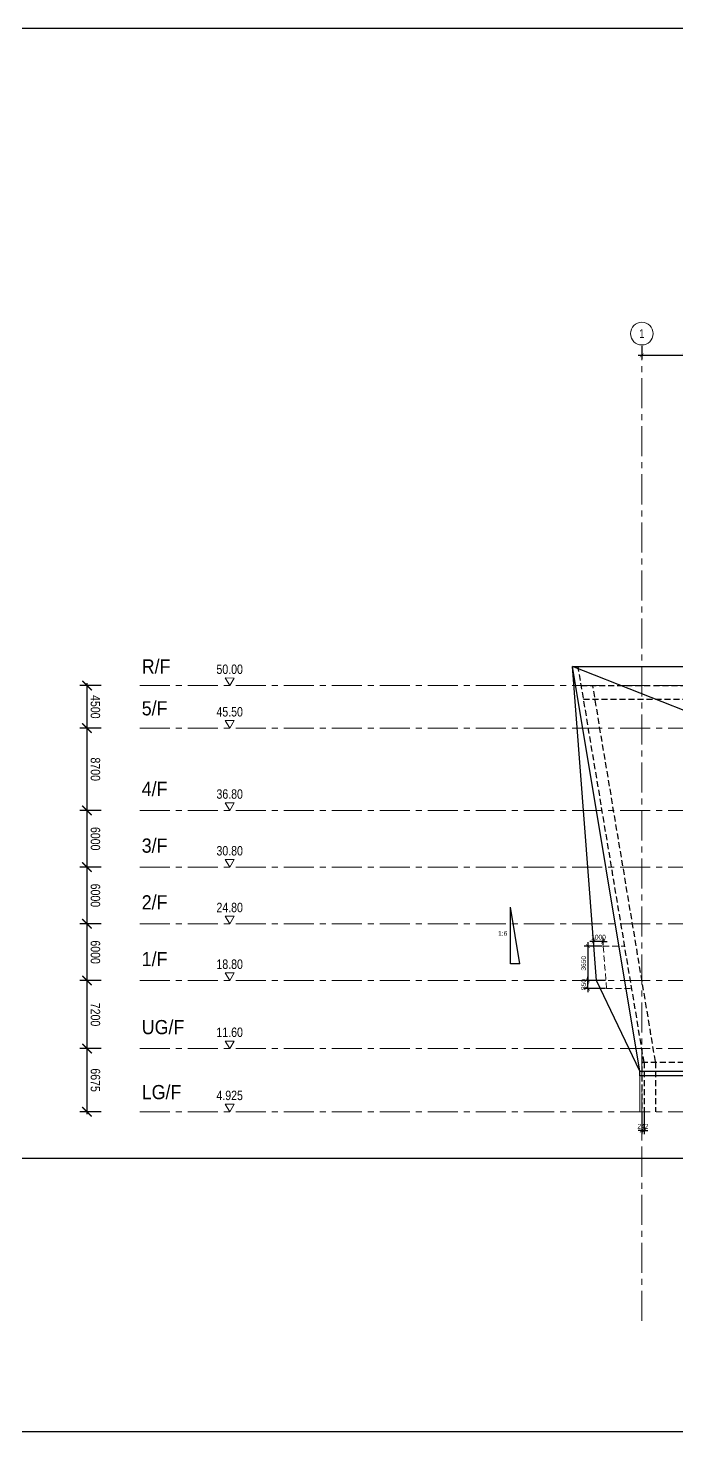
# Model space of a CAD drawing. Header units: millimetres. Extents: x 833576263 to 1668046980, y 817519639 to 1636103653.
# Drawn here: x 833918381 to 833987004, y 817519639 to 817668139 of the extents above; entities that cross this region are included whole.
import ezdxf
from ezdxf.enums import TextEntityAlignment as Align

# ---------------------------------------------------------------- set-up
doc = ezdxf.new("R2010")
doc.units = ezdxf.units.MM
doc.header["$LTSCALE"] = 100
doc.header["$MEASUREMENT"] = 0
doc.linetypes.add('R_P_Grid$0$CENTER', pattern=[50.8, 31.75, -6.35, 6.35, -6.35])
doc.linetypes.add('R_P_Grid$0$HIDDEN', pattern=[9.525, 6.35, -3.175])
doc.layers.get('Defpoints').update_dxf_attribs({"color": 170})
for name, color, linetype in [('R_P_Grid$0$2-STRS-hidden', 8, 'Continuous'), ('R_P_Grid$0$E-ELE6', 2, 'Continuous'), ('X-REF', 7, 'Continuous')]:
    doc.layers.add(name, color=color, linetype=linetype)
for name, color, linetype, lineweight in [('R_P_Grid$0$RDA0251', 1, 'R_P_Grid$0$CENTER', 18), ('R_P_Grid$0$RDA0311', 1, 'Continuous', 25), ('R_P_Grid$0$RDA0311-LG', 7, 'Continuous', 25), ('R_P_Grid$0$RDA0321', 7, 'Continuous', 18), ('R_P_Grid$0$RDA04013', 1, 'Continuous', 35), ('R_P_Grid$0$RDA2142', 1, 'Continuous', 18), ('R_P_Grid$0$RDA2301', 7, 'Continuous', 18)]:
    doc.layers.add(name, color=color, linetype=linetype, lineweight=lineweight)
doc.styles.add('R_P_Grid$0$ARIAL', font='arial.ttf', dxfattribs={"width": 0.8})
doc.styles.add('R_P_Grid$0$R_GRID', font='arial.ttf', dxfattribs={"width": 0.8})
doc.styles.add('R_P_Grid$0$Romans', font='arial.ttf', dxfattribs={"width": 0.8})
doc.dimstyles.new('R_P_Grid$0$GRID', dxfattribs={"dimscale": 200, "dimtxt": 2.5, "dimasz": 2, "dimexe": 2, "dimexo": 0.5, "dimgap": 1, "dimtad": 1, "dimdec": 0, "dimzin": 12, "dimdsep": 46, "dimtxsty": 'R_P_Grid$0$ARIAL', "dimblk": 'R_P_Grid$0$_ArchTick', "dimcen": 2, "dimdle": 2, "dimclrd": 256, "dimclre": 256, "dimclrt": 4, "dimadec": 3, "dimazin": 0, "dimtfac": 1, "dimtdec": 0, "dimtix": 1, "dimtmove": 2, "dimatfit": 3, "dimfxl": 1, "dimtolj": 1, "dimarcsym": 0})
doc.dimstyles.new('R_P_Grid$0$M_500MT', dxfattribs={"dimscale": 500, "dimtxt": 2, "dimasz": 2, "dimexe": 1.5, "dimexo": 1.5, "dimgap": 0.75, "dimtad": 1, "dimdec": 0, "dimrnd": 1e-07, "dimzin": 12, "dimdsep": 46, "dimtxsty": 'R_P_Grid$0$Romans', "dimblk": 'R_P_Grid$0$_ArchTick', "dimcen": 2, "dimdle": 0.5, "dimclrd": 7, "dimclre": 7, "dimclrt": 3, "dimaunit": 1, "dimadec": 8, "dimazin": 0, "dimtfac": 1, "dimtdec": 0, "dimtix": 1, "dimtmove": 2, "dimatfit": 3, "dimfxl": 3, "dimfxlon": 1, "dimtolj": 1, "dimarcsym": 0})

# ---------------------------------------------------------------- blocks, each defined once
blk = doc.blocks.new('R_P_Grid$0$_ArchTick')
at = {"color": 0, "linetype": 'ByBlock', "const_width": 0.15}
blk.add_lwpolyline([(-0.5, -0.5), (0.5, 0.5)], dxfattribs=at)
blk = doc.blocks.new('*D81')
at = {"layer": 'Defpoints', "color": 0, "transparency": 16777216}
for p in [(833930191, 817598590), (833924611, 817594090), (833930191, 817594090)]:
    blk.add_point(p, dxfattribs=at)
at = {"layer": 'R_P_Grid$0$RDA0311', "color": 7, "lineweight": -2, "transparency": 16777216}
for p, q in [((833926111, 817598590), (833923861, 817598590)), ((833924611, 817598840), (833924611, 817593840)), ((833926111, 817594090), (833923861, 817594090))]:
    blk.add_line(p, q, dxfattribs=at)
at = {"layer": 'R_P_Grid$0$RDA0311', "color": 7, "lineweight": -2, "transparency": 16777216, "xscale": 1000, "yscale": 1000, "zscale": 1000}
for p, rotation in [((833924611, 817598590), 90), ((833924611, 817594090), 270)]:
    blk.add_blockref('R_P_Grid$0$_ArchTick', p, dxfattribs=dict(at, rotation=rotation))
at = {"layer": 'R_P_Grid$0$RDA0311', "color": 3, "transparency": 16777216, "insert": (833925496, 817596340), "char_height": 1000, "attachment_point": 5, "rotation": 270, "style": 'R_P_Grid$0$Romans'}
blk.add_mtext('\\A1;4500', dxfattribs=at)
blk = doc.blocks.new('*D82')
at = {"layer": 'Defpoints', "color": 0, "transparency": 16777216}
for p in [(833930191, 817594090), (833924611, 817585390), (833930191, 817585390)]:
    blk.add_point(p, dxfattribs=at)
at = {"layer": 'R_P_Grid$0$RDA0311', "color": 7, "lineweight": -2, "transparency": 16777216}
for p, q in [((833926111, 817594090), (833923861, 817594090)), ((833924611, 817594340), (833924611, 817585140)), ((833926111, 817585390), (833923861, 817585390))]:
    blk.add_line(p, q, dxfattribs=at)
at = {"layer": 'R_P_Grid$0$RDA0311', "color": 7, "lineweight": -2, "transparency": 16777216, "xscale": 1000, "yscale": 1000, "zscale": 1000}
for p, rotation in [((833924611, 817594090), 90), ((833924611, 817585390), 270)]:
    blk.add_blockref('R_P_Grid$0$_ArchTick', p, dxfattribs=dict(at, rotation=rotation))
at = {"layer": 'R_P_Grid$0$RDA0311', "color": 3, "transparency": 16777216, "insert": (833925496, 817589740), "char_height": 1000, "attachment_point": 5, "rotation": 270, "style": 'R_P_Grid$0$Romans'}
blk.add_mtext('\\A1;8700', dxfattribs=at)
blk = doc.blocks.new('*D83')
at = {"layer": 'Defpoints', "color": 0, "transparency": 16777216}
for p in [(833930191, 817585390), (833924611, 817579390), (833930191, 817579390)]:
    blk.add_point(p, dxfattribs=at)
at = {"layer": 'R_P_Grid$0$RDA0311', "color": 7, "lineweight": -2, "transparency": 16777216}
for p, q in [((833926111, 817585390), (833923861, 817585390)), ((833924611, 817585640), (833924611, 817579140)), ((833926111, 817579390), (833923861, 817579390))]:
    blk.add_line(p, q, dxfattribs=at)
at = {"layer": 'R_P_Grid$0$RDA0311', "color": 7, "lineweight": -2, "transparency": 16777216, "xscale": 1000, "yscale": 1000, "zscale": 1000}
for p, rotation in [((833924611, 817585390), 90), ((833924611, 817579390), 270)]:
    blk.add_blockref('R_P_Grid$0$_ArchTick', p, dxfattribs=dict(at, rotation=rotation))
at = {"layer": 'R_P_Grid$0$RDA0311', "color": 3, "transparency": 16777216, "insert": (833925496, 817582390), "char_height": 1000, "attachment_point": 5, "rotation": 270, "style": 'R_P_Grid$0$Romans'}
blk.add_mtext('\\A1;6000', dxfattribs=at)
blk = doc.blocks.new('*D84')
at = {"layer": 'Defpoints', "color": 0, "transparency": 16777216}
for p in [(833930191, 817579390), (833924611, 817573390), (833930191, 817573390)]:
    blk.add_point(p, dxfattribs=at)
at = {"layer": 'R_P_Grid$0$RDA0311', "color": 7, "lineweight": -2, "transparency": 16777216}
for p, q in [((833926111, 817579390), (833923861, 817579390)), ((833924611, 817579640), (833924611, 817573140)), ((833926111, 817573390), (833923861, 817573390))]:
    blk.add_line(p, q, dxfattribs=at)
at = {"layer": 'R_P_Grid$0$RDA0311', "color": 7, "lineweight": -2, "transparency": 16777216, "xscale": 1000, "yscale": 1000, "zscale": 1000}
for p, rotation in [((833924611, 817579390), 90), ((833924611, 817573390), 270)]:
    blk.add_blockref('R_P_Grid$0$_ArchTick', p, dxfattribs=dict(at, rotation=rotation))
at = {"layer": 'R_P_Grid$0$RDA0311', "color": 3, "transparency": 16777216, "insert": (833925496, 817576390), "char_height": 1000, "attachment_point": 5, "rotation": 270, "style": 'R_P_Grid$0$Romans'}
blk.add_mtext('\\A1;6000', dxfattribs=at)
blk = doc.blocks.new('*D85')
at = {"layer": 'Defpoints', "color": 0, "transparency": 16777216}
for p in [(833930191, 817573390), (833924611, 817567390), (833930191, 817567390)]:
    blk.add_point(p, dxfattribs=at)
at = {"layer": 'R_P_Grid$0$RDA0311', "color": 7, "lineweight": -2, "transparency": 16777216}
for p, q in [((833926111, 817573390), (833923861, 817573390)), ((833924611, 817573640), (833924611, 817567140)), ((833926111, 817567390), (833923861, 817567390))]:
    blk.add_line(p, q, dxfattribs=at)
at = {"layer": 'R_P_Grid$0$RDA0311', "color": 7, "lineweight": -2, "transparency": 16777216, "xscale": 1000, "yscale": 1000, "zscale": 1000}
for p, rotation in [((833924611, 817573390), 90), ((833924611, 817567390), 270)]:
    blk.add_blockref('R_P_Grid$0$_ArchTick', p, dxfattribs=dict(at, rotation=rotation))
at = {"layer": 'R_P_Grid$0$RDA0311', "color": 3, "transparency": 16777216, "insert": (833925496, 817570390), "char_height": 1000, "attachment_point": 5, "rotation": 270, "style": 'R_P_Grid$0$Romans'}
blk.add_mtext('\\A1;6000', dxfattribs=at)
blk = doc.blocks.new('*D94')
at = {"layer": 'Defpoints', "color": 0, "transparency": 16777216}
for p in [(833930191, 817567390), (833924611, 817560190), (833930191, 817560190)]:
    blk.add_point(p, dxfattribs=at)
at = {"layer": 'R_P_Grid$0$RDA0311', "color": 7, "lineweight": -2, "transparency": 16777216}
for p, q in [((833926111, 817567390), (833923861, 817567390)), ((833924611, 817567640), (833924611, 817559940)), ((833926111, 817560190), (833923861, 817560190))]:
    blk.add_line(p, q, dxfattribs=at)
at = {"layer": 'R_P_Grid$0$RDA0311', "color": 7, "lineweight": -2, "transparency": 16777216, "xscale": 1000, "yscale": 1000, "zscale": 1000}
for p, rotation in [((833924611, 817567390), 90), ((833924611, 817560190), 270)]:
    blk.add_blockref('R_P_Grid$0$_ArchTick', p, dxfattribs=dict(at, rotation=rotation))
at = {"layer": 'R_P_Grid$0$RDA0311', "color": 3, "transparency": 16777216, "insert": (833925496, 817563790), "char_height": 1000, "attachment_point": 5, "rotation": 270, "style": 'R_P_Grid$0$Romans'}
blk.add_mtext('\\A1;7200', dxfattribs=at)
blk = doc.blocks.new('*D95')
at = {"layer": 'Defpoints', "color": 0, "transparency": 16777216}
for p in [(833930191, 817560190), (833924611, 817553515), (833930191, 817553515)]:
    blk.add_point(p, dxfattribs=at)
at = {"layer": 'R_P_Grid$0$RDA0311', "color": 7, "lineweight": -2, "transparency": 16777216}
for p, q in [((833926111, 817560190), (833923861, 817560190)), ((833924611, 817560440), (833924611, 817553265)), ((833926111, 817553515), (833923861, 817553515))]:
    blk.add_line(p, q, dxfattribs=at)
at = {"layer": 'R_P_Grid$0$RDA0311', "color": 7, "lineweight": -2, "transparency": 16777216, "xscale": 1000, "yscale": 1000, "zscale": 1000}
for p, rotation in [((833924611, 817560190), 90), ((833924611, 817553515), 270)]:
    blk.add_blockref('R_P_Grid$0$_ArchTick', p, dxfattribs=dict(at, rotation=rotation))
at = {"layer": 'R_P_Grid$0$RDA0311', "color": 3, "transparency": 16777216, "insert": (833925496, 817556853), "char_height": 1000, "attachment_point": 5, "rotation": 270, "style": 'R_P_Grid$0$Romans'}
blk.add_mtext('\\A1;6675', dxfattribs=at)
blk = doc.blocks.new('R_P_Grid$0$LMark-SFL-2')
blk.add_lwpolyline([(-0.92, 1.6), (0, 0), (0.92, 1.59)], close=True)
at = {"color": 7, "style": 'R_P_Grid$0$Romans', "width": 0.8}
blk.add_attdef('SFL', text='', height=2, dxfattribs=at).set_placement((0, 1.85), align=Align.BOTTOM_CENTER)
blk = doc.blocks.new('*D72')
at = {"layer": 'Defpoints', "color": 0, "linetype": 'Continuous', "transparency": 16777216}
for p in [(833983290, 817634616), (833993790, 817634616), (833983290, 817633516)]:
    blk.add_point(p, dxfattribs=at)
at = {"layer": 'R_P_Grid$0$RDA0311', "linetype": 'Continuous', "lineweight": -2, "transparency": 16777216}
for p, q in [((833983290, 817634516), (833983290, 817633116)), ((833993790, 817634516), (833993790, 817633116)), ((833994190, 817633516), (833982890, 817633516))]:
    blk.add_line(p, q, dxfattribs=at)
at = {"layer": 'R_P_Grid$0$RDA0311', "linetype": 'Continuous', "lineweight": -2, "transparency": 16777216, "xscale": 400, "yscale": 400, "zscale": 400, "rotation": 180}
blk.add_blockref('R_P_Grid$0$_ArchTick', (833983290, 817633516), dxfattribs=at)
at = {"layer": 'R_P_Grid$0$RDA0311', "linetype": 'Continuous', "lineweight": -2, "transparency": 16777216, "xscale": 400, "yscale": 400, "zscale": 400}
blk.add_blockref('R_P_Grid$0$_ArchTick', (833993790, 817633516), dxfattribs=at)
at = {"layer": 'R_P_Grid$0$RDA0311', "color": 4, "linetype": 'Continuous', "transparency": 16777216, "insert": (833988540, 817633971), "char_height": 500, "attachment_point": 5, "style": 'R_P_Grid$0$ARIAL'}
blk.add_mtext('\\A1;10500', dxfattribs=at)
blk = doc.blocks.new('R_P_Grid$0$mark-1')
at = {"linetype": 'Continuous'}
blk.add_circle((0, 0), 4, dxfattribs=at)
at = {"color": 3, "style": 'R_P_Grid$0$R_GRID', "width": 0.8}
blk.add_attdef('GRID', text='', height=3, dxfattribs=at).set_placement((0, 0), align=Align.MIDDLE_CENTER)
blk = doc.blocks.new('*D189')
at = {"layer": 'Defpoints', "color": 0, "transparency": 16777216}
for p in [(833983290, 817553515), (833983532, 817553515), (833983532, 817551522)]:
    blk.add_point(p, dxfattribs=at)
at = {"layer": 'R_P_Grid$0$RDA0311-LG', "lineweight": -2, "transparency": 16777216}
for p, q in [((833983290, 817553415), (833983290, 817551122)), ((833983532, 817553415), (833983532, 817551122)), ((833983290, 817551522), (833982890, 817551522)), ((833983290, 817551522), (833983532, 817551522)), ((833983532, 817551522), (833983932, 817551522))]:
    blk.add_line(p, q, dxfattribs=at)
at = {"layer": 'R_P_Grid$0$RDA0311-LG', "lineweight": -2, "transparency": 16777216, "xscale": 400, "yscale": 400, "zscale": 400}
blk.add_blockref('R_P_Grid$0$_ArchTick', (833983290, 817551522), dxfattribs=at)
at = {"layer": 'R_P_Grid$0$RDA0311-LG', "lineweight": -2, "transparency": 16777216, "xscale": 400, "yscale": 400, "zscale": 400, "rotation": 180}
blk.add_blockref('R_P_Grid$0$_ArchTick', (833983532, 817551522), dxfattribs=at)
at = {"layer": 'R_P_Grid$0$RDA0311-LG', "color": 4, "transparency": 16777216, "insert": (833983411, 817551973), "char_height": 500, "attachment_point": 5, "style": 'R_P_Grid$0$ARIAL'}
blk.add_mtext('\\A1;242', dxfattribs=at)
blk = doc.blocks.new('*D190')
at = {"layer": 'Defpoints', "color": 0, "transparency": 16777216}
for p in [(833979211, 817571040), (833977591, 817567390), (833979215, 817567390)]:
    blk.add_point(p, dxfattribs=at)
at = {"layer": 'R_P_Grid$0$RDA0311-LG', "lineweight": -2, "transparency": 16777216}
for p, q in [((833977591, 817571440), (833977591, 817566990)), ((833979111, 817571040), (833977191, 817571040)), ((833979115, 817567390), (833977191, 817567390))]:
    blk.add_line(p, q, dxfattribs=at)
at = {"layer": 'R_P_Grid$0$RDA0311-LG', "lineweight": -2, "transparency": 16777216, "xscale": 400, "yscale": 400, "zscale": 400}
for p, rotation in [((833977591, 817571040), 90), ((833977591, 817567390), 270)]:
    blk.add_blockref('R_P_Grid$0$_ArchTick', p, dxfattribs=dict(at, rotation=rotation))
at = {"layer": 'R_P_Grid$0$RDA0311-LG', "color": 4, "transparency": 16777216, "insert": (833977136, 817569215), "char_height": 500, "attachment_point": 5, "rotation": 90, "style": 'R_P_Grid$0$ARIAL'}
blk.add_mtext('\\A1;3650', dxfattribs=at)
blk = doc.blocks.new('*D191')
at = {"layer": 'Defpoints', "color": 0, "transparency": 16777216}
for p in [(833977591, 817567390), (833979543, 817567390), (833979555, 817566540)]:
    blk.add_point(p, dxfattribs=at)
at = {"layer": 'R_P_Grid$0$RDA0311-LG', "lineweight": -2, "transparency": 16777216}
for p, q in [((833979443, 817567390), (833977191, 817567390)), ((833977591, 817567390), (833977591, 817567790)), ((833977591, 817566540), (833977591, 817567390)), ((833979455, 817566540), (833977191, 817566540)), ((833977591, 817566540), (833977591, 817566140))]:
    blk.add_line(p, q, dxfattribs=at)
at = {"layer": 'R_P_Grid$0$RDA0311-LG', "lineweight": -2, "transparency": 16777216, "xscale": 400, "yscale": 400, "zscale": 400}
for p, rotation in [((833977591, 817567390), 270), ((833977591, 817566540), 90)]:
    blk.add_blockref('R_P_Grid$0$_ArchTick', p, dxfattribs=dict(at, rotation=rotation))
at = {"layer": 'R_P_Grid$0$RDA0311-LG', "color": 4, "transparency": 16777216, "insert": (833977136, 817566965), "char_height": 500, "attachment_point": 5, "rotation": 90, "style": 'R_P_Grid$0$ARIAL'}
blk.add_mtext('\\A1;850', dxfattribs=at)
blk = doc.blocks.new('*D180')
at = {"layer": 'Defpoints', "color": 0, "transparency": 16777216}
for p in [(833978211, 817571518), (833978211, 817571040), (833979211, 817571040)]:
    blk.add_point(p, dxfattribs=at)
at = {"layer": 'R_P_Grid$0$RDA0311-LG', "lineweight": -2, "transparency": 16777216}
for p, q in [((833978211, 817571518), (833977811, 817571518)), ((833978211, 817571140), (833978211, 817571918)), ((833979211, 817571518), (833978211, 817571518)), ((833979211, 817571140), (833979211, 817571918)), ((833979211, 817571518), (833979611, 817571518))]:
    blk.add_line(p, q, dxfattribs=at)
at = {"layer": 'R_P_Grid$0$RDA0311-LG', "lineweight": -2, "transparency": 16777216, "xscale": 400, "yscale": 400, "zscale": 400}
blk.add_blockref('R_P_Grid$0$_ArchTick', (833978211, 817571518), dxfattribs=at)
at = {"layer": 'R_P_Grid$0$RDA0311-LG', "lineweight": -2, "transparency": 16777216, "xscale": 400, "yscale": 400, "zscale": 400, "rotation": 180}
blk.add_blockref('R_P_Grid$0$_ArchTick', (833979211, 817571518), dxfattribs=at)
at = {"layer": 'R_P_Grid$0$RDA0311-LG', "color": 4, "transparency": 16777216, "insert": (833978711, 817571973), "char_height": 500, "attachment_point": 5, "style": 'R_P_Grid$0$ARIAL'}
blk.add_mtext('\\A1;1000', dxfattribs=at)
blk = doc.blocks.new('R_P_Grid')
for p, q in [((833969391.1, 817569138.4), (833969391.1, 817575138.4)), ((833970391.1, 817569138.4), (833969391.1, 817575138.4)), ((833970391.1, 817569138.4), (833969391.1, 817569138.4))]:
    blk.add_line(p, q)
blk.add_lwpolyline([(833909375.8, 817668139.3), (834119375.8, 817668139.3), (834119375.8, 817519639.3), (833909375.8, 817519639.3)], close=True)
at = {"layer": 'Defpoints'}
blk.add_line((833909375.8, 817548590.5), (834119375.8, 817548590.5), dxfattribs=at)
at = {"layer": 'R_P_Grid$0$2-STRS-hidden', "linetype": 'R_P_Grid$0$HIDDEN'}
for p, q in [((833983531.7, 817558740.5), (833976556.7, 817600590.5)), ((833976890, 817598590.5), (834060540, 817598590.5)), ((833984731.7, 817558839.8), (833978106.6, 817598590.5)), ((833977131.7, 817597140.5), (834060056.7, 817597140.5)), ((833983290, 817560190.5), (833983290, 817553515.5)), ((833983290, 817558740.5), (834097726.7, 817558740.5)), ((833983531.7, 817558740.5), (833983531.7, 817553515.5)), ((833984731.7, 817558740.5), (833984731.7, 817553515.5))]:
    blk.add_line(p, q, dxfattribs=at)
at = {"layer": 'R_P_Grid$0$E-ELE6'}
for p, q in [((833975956.7, 817600590.5), (834061806.7, 817600590.5)), ((833978490, 817567390.5), (833975956.7, 817600590.5)), ((834005490, 817588990.5), (833975956.7, 817600590.5)), ((833983090, 817557790.5), (833975956.7, 817600590.5)), ((833983090, 817557790.5), (834005490, 817557790.5)), ((833983090, 817557290.5), (833983090, 817557790.5)), ((834005490, 817557290.5), (833983090, 817557290.5))]:
    blk.add_line(p, q, dxfattribs=at)
blk.add_lwpolyline([(833983090, 817557790.5), (833978490, 817567390.5)], dxfattribs=at)
at = {"layer": 'R_P_Grid$0$RDA0251'}
for p, q in [((833983290, 817531400.4), (833983290, 817633115.7)), ((833930190.6, 817598590.5), (834097726.7, 817598590.5)), ((833930190.6, 817594090.5), (834097726.7, 817594090.5)), ((833930190.6, 817585390.5), (834097726.7, 817585390.5)), ((833930190.6, 817579390.5), (834097726.7, 817579390.5)), ((833930190.6, 817573390.5), (834097726.7, 817573390.5)), ((833930190.6, 817567390.5), (834097726.7, 817567390.5)), ((833930190.6, 817560190.5), (834097726.7, 817560190.5)), ((833930190.6, 817553515.5), (834097726.7, 817553515.5))]:
    blk.add_line(p, q, dxfattribs=at)
at = {"layer": 'R_P_Grid$0$RDA2142', "linetype": 'R_P_Grid$0$HIDDEN'}
for p, q in [((833979554.9, 817566540.5), (833979211.5, 817571040.5)), ((833979211.5, 817571040.5), (833981481.7, 817571040.5)), ((833979554.9, 817566540.5), (833982231.7, 817566540.5))]:
    blk.add_line(p, q, dxfattribs=at)
at = {"layer": 'R_P_Grid$0$RDA2301'}
blk.add_line((833983090, 817557290.5), (833983090, 817553515.5), dxfattribs=at)
at = {"layer": 'R_P_Grid$0$RDA0251', "xscale": 300, "yscale": 300, "zscale": 300}
blk.add_blockref('R_P_Grid$0$mark-1', (833983290, 817635815.7), dxfattribs=at).add_auto_attribs({'GRID': '1'})
at = {"layer": 'R_P_Grid$0$RDA0321', "xscale": 500, "yscale": 500, "zscale": 500}
for p, values in [((833939702.5, 817598590.5), {'SFL': '50.00'}), ((833939702.5, 817594090.5), {'SFL': '45.50'}), ((833939702.5, 817585390.5), {'SFL': '36.80'}), ((833939702.5, 817579390.5), {'SFL': '30.80'}), ((833939702.5, 817573390.5), {'SFL': '24.80'}), ((833939702.5, 817567390.5), {'SFL': '18.80'}), ((833939702.5, 817560190.5), {'SFL': '11.60'}), ((833939702.5, 817553515.5), {'SFL': '4.925'})]:
    blk.add_blockref('R_P_Grid$0$LMark-SFL-2', p, dxfattribs=at).add_auto_attribs(values)
at = {"style": 'R_P_Grid$0$Romans'}
blk.add_text('1:6', height=500, dxfattribs=at).set_placement((833968097.9, 817572125.8))
at = {"layer": 'R_P_Grid$0$RDA04013', "style": 'R_P_Grid$0$Romans', "width": 0.9}
for s, p in [('R/F', (833930400.4, 817599860.9)), ('5/F', (833930400.4, 817595435.9)), ('4/F', (833930400.4, 817586910.9)), ('3/F', (833930400.4, 817580910.9)), ('2/F', (833930400.4, 817574910.9)), ('1/F', (833930400.4, 817568910.9)), ('UG/F', (833930400.4, 817561710.9)), ('LG/F', (833930400.4, 817554835.9))]:
    blk.add_text(s, height=1500, dxfattribs=at).set_placement(p)
at = {"layer": 'R_P_Grid$0$RDA0311', "linetype": 'Continuous'}
dim = blk.add_linear_dim(base=(833983290, 817633515.7), p1=(833993790, 817634615.7), p2=(833983290, 817634615.7), angle=180, dimstyle='R_P_Grid$0$GRID', dxfattribs=at)
dim.commit()
dim.dimension.update_dxf_attribs({"geometry": '*D72', "text_midpoint": (833988540, 817633971)})
at = {"layer": 'R_P_Grid$0$RDA0311'}
for base, p1, p2, picture, middle in [((833924610.6, 817594090.5), (833930190.6, 817598590.5), (833930190.6, 817594090.5), '*D81', (833925496.2, 817596340.5)), ((833924610.6, 817585390.5), (833930190.6, 817594090.5), (833930190.6, 817585390.5), '*D82', (833925496.2, 817589740.5)), ((833924610.6, 817579390.5), (833930190.6, 817585390.5), (833930190.6, 817579390.5), '*D83', (833925496.2, 817582390.5)), ((833924610.6, 817573390.5), (833930190.6, 817579390.5), (833930190.6, 817573390.5), '*D84', (833925496.2, 817576390.5)), ((833924610.6, 817567390.5), (833930190.6, 817573390.5), (833930190.6, 817567390.5), '*D85', (833925496.2, 817570390.5)), ((833924610.6, 817560190.5), (833930190.6, 817567390.5), (833930190.6, 817560190.5), '*D94', (833925496.2, 817563790.5)), ((833924610.6, 817553515.5), (833930190.6, 817560190.5), (833930190.6, 817553515.5), '*D95', (833925496.2, 817556853))]:
    dim = blk.add_linear_dim(base=base, p1=p1, p2=p2, angle=90, dimstyle='R_P_Grid$0$M_500MT', dxfattribs=at)
    dim.commit()
    dim.dimension.update_dxf_attribs({"geometry": picture, "text_midpoint": middle})
at = {"layer": 'R_P_Grid$0$RDA0311-LG'}
for p1, p2, picture, middle in [((833979211.5, 817571040.5), (833979215.3, 817567390.5), '*D190', (833977136, 817569215.5)), ((833979554.9, 817566540.5), (833979543.4, 817567390.5), '*D191', (833977136.2, 817566965.5))]:
    dim = blk.add_linear_dim(base=(833977591.5, 817567390.5), p1=p1, p2=p2, angle=90, dimstyle='R_P_Grid$0$GRID', dxfattribs=at)
    dim.commit()
    dim.dimension.update_dxf_attribs({"geometry": picture, "text_midpoint": middle})
for base, p1, p2, picture, middle in [((833978211.5, 817571517.6), (833979211.5, 817571040.5), (833978211.5, 817571040.5), '*D180', (833978711.5, 817571972.9)), ((833983531.7, 817551522.1), (833983290, 817553515.5), (833983531.7, 817553515.5), '*D189', (833983410.8, 817551973.2))]:
    dim = blk.add_linear_dim(base=base, p1=p1, p2=p2, dimstyle='R_P_Grid$0$GRID', dxfattribs=at)
    dim.commit()
    dim.dimension.update_dxf_attribs({"geometry": picture, "text_midpoint": middle})

msp = doc.modelspace()

# ---------------------------------------------------------------- block references
at = {"layer": 'X-REF'}
msp.add_blockref('R_P_Grid', (0, 0), dxfattribs=at)

doc.saveas('drawing.dxf')
